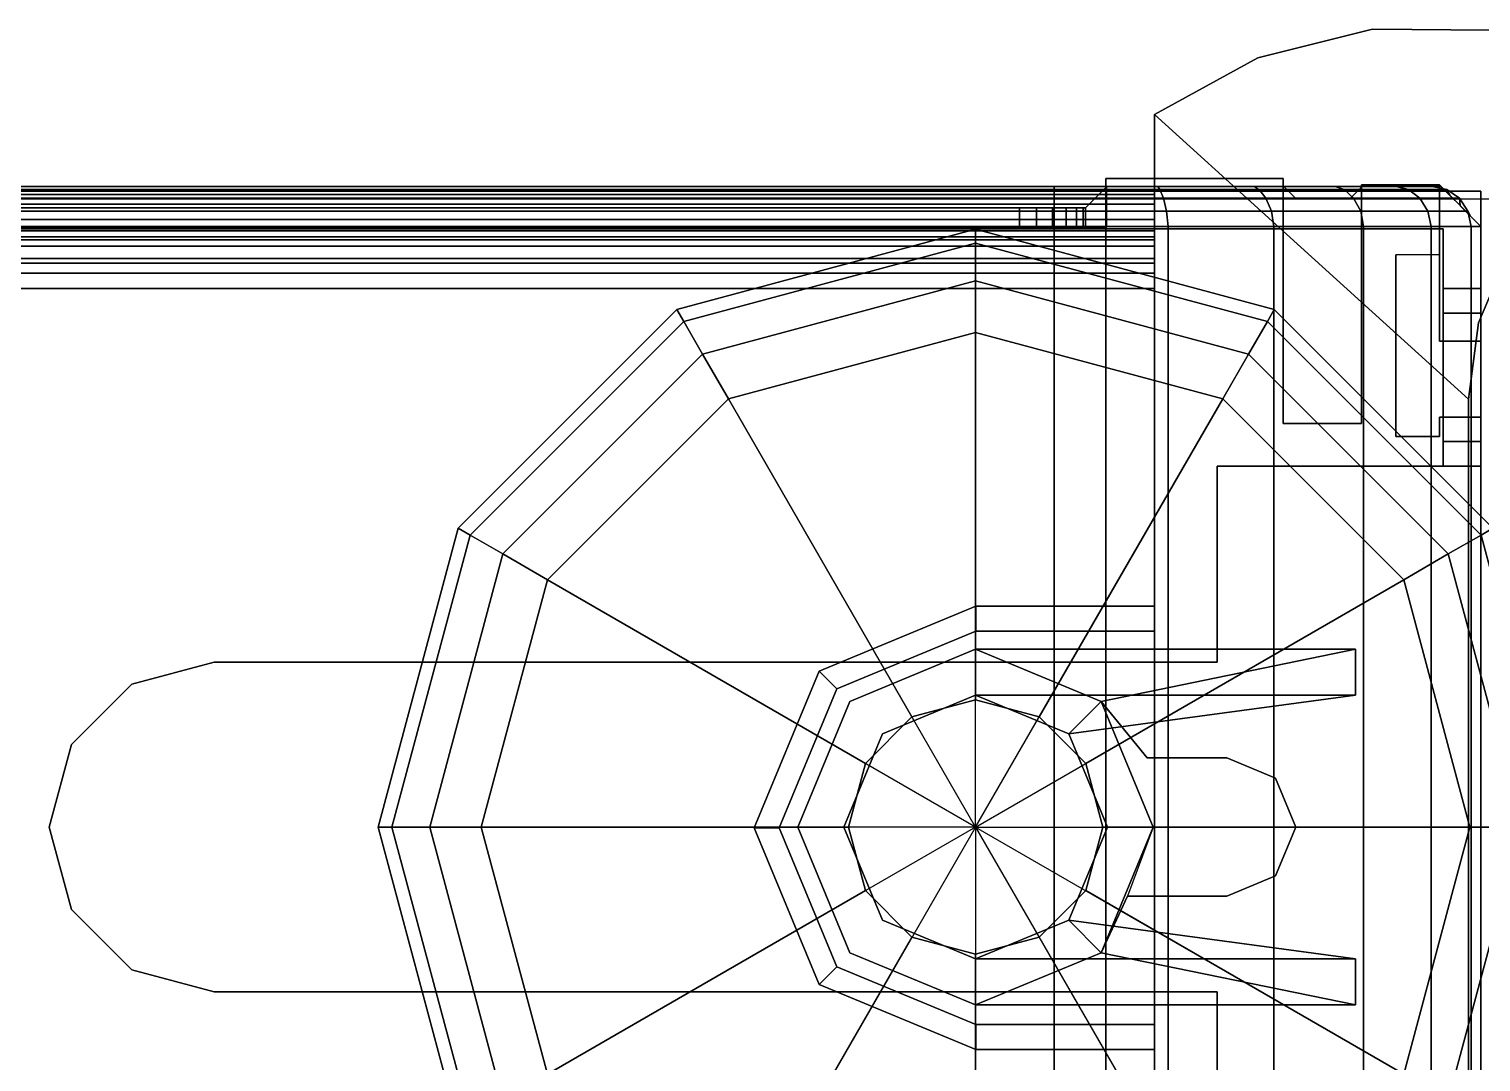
# Model space of a CAD drawing. Extents: x -170 to 1783, y -20 to 1205.
# Drawn here: x 1277.367 to 1279.68, y 356.011 to 357.656 of the extents above; entities that cross this region are included whole.
import ezdxf

# ---------------------------------------------------------------- set-up
doc = ezdxf.new("R2010")
doc.units = 0
doc.header["$LTSCALE"] = 96
doc.header["$MEASUREMENT"] = 0
for name, color, linetype in [('A-FURN-3-PANEL-GLIDE', 7, 'Continuous'), ('A-FURN-3-PANEL-GLIDE-HOUSING', 7, 'Continuous'), ('A-FURN-3-PANEL-RACE', 7, 'Continuous'), ('A-FURN-3-PANEL-SIDE1', 7, 'Continuous'), ('A-FURN-3-PANEL-SIDE2', 7, 'Continuous'), ('A-FURN-3-PANEL-TOPCAP', 7, 'Continuous'), ('A-FURN-3-PANEL-TRIM', 7, 'Continuous'), ('A-FURN-P-PNLS', 7, 'Continuous'), ('MAIN_PANEL', 7, 'Continuous')]:
    doc.layers.add(name, color=color, linetype=linetype)

# ---------------------------------------------------------------- blocks, each defined once
blk = doc.blocks.new('EC-EFN-244')
at = {"layer": 'A-FURN-3-PANEL-GLIDE', "color": 20, "linetype": 'Continuous'}
for points in [[(22.6501, 1.8052, 0.2464), (22.6391, 1.8242, 0.1642), (23.115, 1.9517, 0.1642), (23.115, 1.9297, 0.2464)], [(22.6391, 1.8242, 0.1642), (22.6501, 1.8052, 0.0821), (23.115, 1.9297, 0.0821), (23.115, 1.9517, 0.1642)], [(23.115, 1.9297, 0.2464), (23.115, 1.9517, 0.1642), (23.5909, 1.8242, 0.1642), (23.5799, 1.8052, 0.2464)], [(23.115, 1.9517, 0.1642), (23.115, 1.9297, 0.0821), (23.5799, 1.8052, 0.0821), (23.5909, 1.8242, 0.1642)], [(22.6802, 1.7531, 0.3065), (22.6501, 1.8052, 0.2464), (23.115, 1.9297, 0.2464), (23.115, 1.8696, 0.3065)], [(22.6501, 1.8052, 0.0821), (22.6802, 1.7531, 0.022), (23.115, 1.8696, 0.022), (23.115, 1.9297, 0.0821)], [(23.115, 1.8696, 0.3065), (23.115, 1.9297, 0.2464), (23.5799, 1.8052, 0.2464), (23.5498, 1.7531, 0.3065)], [(23.115, 1.9297, 0.0821), (23.115, 1.8696, 0.022), (23.5498, 1.7531, 0.022), (23.5799, 1.8052, 0.0821)], [(22.7213, 1.682, 0.3285), (22.6802, 1.7531, 0.3065), (23.115, 1.8696, 0.3065), (23.115, 1.7875, 0.3285)], [(22.6802, 1.7531, 0.022), (22.7213, 1.682), (23.115, 1.7875), (23.115, 1.8696, 0.022)], [(23.115, 1.7875, 0.3285), (23.115, 1.8696, 0.3065), (23.5498, 1.7531, 0.3065), (23.5088, 1.682, 0.3285)], [(23.115, 1.8696, 0.022), (23.115, 1.7875), (23.5088, 1.682), (23.5498, 1.7531, 0.022)], [(22.3098, 1.4649, 0.2464), (22.2908, 1.4759, 0.1642), (22.6391, 1.8242, 0.1642), (22.6501, 1.8052, 0.2464)], [(22.2908, 1.4759, 0.1642), (22.3098, 1.4649, 0.0821), (22.6501, 1.8052, 0.0821), (22.6391, 1.8242, 0.1642)], [(22.3619, 1.4348, 0.3065), (22.3098, 1.4649, 0.2464), (22.6501, 1.8052, 0.2464), (22.6802, 1.7531, 0.3065)], [(22.3098, 1.4649, 0.0821), (22.3619, 1.4348, 0.022), (22.6802, 1.7531, 0.022), (22.6501, 1.8052, 0.0821)], [(23.5498, 1.7531, 0.3065), (23.5799, 1.8052, 0.2464), (23.9202, 1.4649, 0.2464), (23.8681, 1.4348, 0.3065)], [(23.5799, 1.8052, 0.0821), (23.5498, 1.7531, 0.022), (23.8681, 1.4348, 0.022), (23.9202, 1.4649, 0.0821)], [(23.5799, 1.8052, 0.2464), (23.5909, 1.8242, 0.1642), (23.9392, 1.4759, 0.1642), (23.9202, 1.4649, 0.2464)], [(23.5909, 1.8242, 0.1642), (23.5799, 1.8052, 0.0821), (23.9202, 1.4649, 0.0821), (23.9392, 1.4759, 0.1642)], [(23.0137, 1.1754, 0.3285), (22.7213, 1.682, 0.3285), (23.115, 1.7875, 0.3285), (23.115, 1.2025, 0.3285)], [(23.115, 1.2025, 0.3285), (23.115, 1.7875, 0.3285), (23.5088, 1.682, 0.3285), (23.2163, 1.1754, 0.3285)], [(22.433, 1.3937, 0.3285), (22.3619, 1.4348, 0.3065), (22.6802, 1.7531, 0.3065), (22.7213, 1.682, 0.3285)], [(22.3619, 1.4348, 0.022), (22.433, 1.3937), (22.7213, 1.682), (22.6802, 1.7531, 0.022)], [(23.5088, 1.682, 0.3285), (23.5498, 1.7531, 0.3065), (23.8681, 1.4348, 0.3065), (23.797, 1.3937, 0.3285)], [(23.5498, 1.7531, 0.022), (23.5088, 1.682), (23.797, 1.3937), (23.8681, 1.4348, 0.022)], [(22.9396, 1.1013, 0.3285), (22.433, 1.3937, 0.3285), (22.7213, 1.682, 0.3285), (23.0137, 1.1754, 0.3285)], [(23.2163, 1.1754, 0.3285), (23.5088, 1.682, 0.3285), (23.797, 1.3937, 0.3285), (23.2904, 1.1013, 0.3285)], [(22.1853, 1, 0.2464), (22.1633, 1, 0.1642), (22.2908, 1.4759, 0.1642), (22.3098, 1.4649, 0.2464)], [(22.1633, 1, 0.1642), (22.1853, 1, 0.0821), (22.3098, 1.4649, 0.0821), (22.2908, 1.4759, 0.1642)], [(22.2454, 1, 0.3065), (22.1853, 1, 0.2464), (22.3098, 1.4649, 0.2464), (22.3619, 1.4348, 0.3065)], [(22.1853, 1, 0.0821), (22.2454, 1, 0.022), (22.3619, 1.4348, 0.022), (22.3098, 1.4649, 0.0821)], [(23.8681, 1.4348, 0.3065), (23.9202, 1.4649, 0.2464), (24.0447, 1, 0.2464), (23.9846, 1, 0.3065)], [(23.9202, 1.4649, 0.0821), (23.8681, 1.4348, 0.022), (23.9846, 1, 0.022), (24.0447, 1, 0.0821)], [(22.3275, 1, 0.3285), (22.2454, 1, 0.3065), (22.3619, 1.4348, 0.3065), (22.433, 1.3937, 0.3285)], [(22.2454, 1, 0.022), (22.3275, 1), (22.433, 1.3937), (22.3619, 1.4348, 0.022)], [(23.797, 1.3937, 0.3285), (23.8681, 1.4348, 0.3065), (23.9846, 1, 0.3065), (23.9025, 1, 0.3285)], [(23.8681, 1.4348, 0.022), (23.797, 1.3937), (23.9025, 1), (23.9846, 1, 0.022)], [(22.9125, 1, 0.3285), (22.3275, 1, 0.3285), (22.433, 1.3937, 0.3285), (22.9396, 1.1013, 0.3285)], [(23.2904, 1.1013, 0.3285), (23.797, 1.3937, 0.3285), (23.9025, 1, 0.3285), (23.3175, 1, 0.3285)], [(23.0137, 1.1754, 3.5747), (23.0137, 1.1754, 0.3285), (23.115, 1.2025, 0.3285), (23.115, 1.2025, 3.5747)], [(23.115, 1.2025, 3.5747), (23.115, 1.2025, 0.3285), (23.2163, 1.1754, 0.3285), (23.2163, 1.1754, 3.5747)], [(22.9396, 1.1013, 3.5747), (22.9396, 1.1013, 0.3285), (23.0137, 1.1754, 0.3285), (23.0137, 1.1754, 3.5747)], [(23.2163, 1.1754, 3.5747), (23.2163, 1.1754, 0.3285), (23.2904, 1.1013, 0.3285), (23.2904, 1.1013, 3.5747)], [(22.9125, 1, 3.5747), (22.9125, 1, 0.3285), (22.9396, 1.1013, 0.3285), (22.9396, 1.1013, 3.5747)], [(23.2904, 1.1013, 3.5747), (23.2904, 1.1013, 0.3285), (23.3175, 1, 0.3285), (23.3175, 1, 3.5747)], [(22.3098, 0.5351, 0.2464), (22.2908, 0.5241, 0.1642), (22.1633, 1, 0.1642), (22.1853, 1, 0.2464)], [(22.2908, 0.5241, 0.1642), (22.3098, 0.5351, 0.0821), (22.1853, 1, 0.0821), (22.1633, 1, 0.1642)], [(22.3619, 0.5652, 0.3065), (22.3098, 0.5351, 0.2464), (22.1853, 1, 0.2464), (22.2454, 1, 0.3065)], [(22.3098, 0.5351, 0.0821), (22.3619, 0.5652, 0.022), (22.2454, 1, 0.022), (22.1853, 1, 0.0821)], [(22.433, 0.6063, 0.3285), (22.3619, 0.5652, 0.3065), (22.2454, 1, 0.3065), (22.3275, 1, 0.3285)], [(22.3619, 0.5652, 0.022), (22.433, 0.6063), (22.3275, 1), (22.2454, 1, 0.022)], [(22.9396, 0.8988, 0.3285), (22.433, 0.6063, 0.3285), (22.3275, 1, 0.3285), (22.9125, 1, 0.3285)], [(22.9396, 0.8988, 3.5747), (22.9396, 0.8988, 0.3285), (22.9125, 1, 0.3285), (22.9125, 1, 3.5747)], [(23.3175, 1, 3.5747), (23.3175, 1, 0.3285), (23.2904, 0.8988, 0.3285), (23.2904, 0.8988, 3.5747)], [(23.3175, 1, 0.3285), (23.9025, 1, 0.3285), (23.797, 0.6063, 0.3285), (23.2904, 0.8988, 0.3285)], [(23.9025, 1, 0.3285), (23.9846, 1, 0.3065), (23.8681, 0.5652, 0.3065), (23.797, 0.6063, 0.3285)], [(23.9846, 1, 0.022), (23.9025, 1), (23.797, 0.6063), (23.8681, 0.5652, 0.022)], [(23.9846, 1, 0.3065), (24.0447, 1, 0.2464), (23.9202, 0.5351, 0.2464), (23.8681, 0.5652, 0.3065)], [(24.0447, 1, 0.0821), (23.9846, 1, 0.022), (23.8681, 0.5652, 0.022), (23.9202, 0.5351, 0.0821)], [(23.0137, 0.8246, 0.3285), (22.7213, 0.318, 0.3285), (22.433, 0.6063, 0.3285), (22.9396, 0.8988, 0.3285)], [(23.0137, 0.8246, 3.5747), (23.0137, 0.8246, 0.3285), (22.9396, 0.8988, 0.3285), (22.9396, 0.8988, 3.5747)], [(23.2904, 0.8988, 3.5747), (23.2904, 0.8988, 0.3285), (23.2163, 0.8246, 0.3285), (23.2163, 0.8246, 3.5747)], [(23.2904, 0.8988, 0.3285), (23.797, 0.6063, 0.3285), (23.5088, 0.318, 0.3285), (23.2163, 0.8246, 0.3285)], [(23.115, 0.7975, 0.3285), (23.115, 0.2125, 0.3285), (22.7213, 0.318, 0.3285), (23.0137, 0.8246, 0.3285)], [(23.115, 0.7975, 3.5747), (23.115, 0.7975, 0.3285), (23.0137, 0.8246, 0.3285), (23.0137, 0.8246, 3.5747)], [(23.2163, 0.8246, 3.5747), (23.2163, 0.8246, 0.3285), (23.115, 0.7975, 0.3285), (23.115, 0.7975, 3.5747)], [(23.2163, 0.8246, 0.3285), (23.5088, 0.318, 0.3285), (23.115, 0.2125, 0.3285), (23.115, 0.7975, 0.3285)]]:
    blk.add_3dface(points, dxfattribs=at)
at = {"layer": 'A-FURN-3-PANEL-GLIDE', "color": 20, "linetype": 'Continuous', "invisible_edges": 12}
for points in [[(23.115, 1), (23.115, 1.7875), (22.7213, 1.682)], [(23.115, 1), (23.5088, 1.682), (23.115, 1.7875)], [(23.115, 1), (22.7213, 1.682), (22.433, 1.3937)], [(23.115, 1), (23.797, 1.3937), (23.5088, 1.682)], [(23.115, 1), (22.433, 1.3937), (22.3275, 1)], [(23.115, 1), (23.9025, 1), (23.797, 1.3937)], [(23.115, 1), (22.3275, 1), (22.433, 0.6063)], [(23.115, 1), (22.433, 0.6063), (22.7213, 0.318)], [(23.115, 1), (22.7213, 0.318), (23.115, 0.2125)], [(23.115, 1), (23.115, 0.2125), (23.5088, 0.318)], [(23.115, 1), (23.5088, 0.318), (23.797, 0.6063)], [(23.115, 1), (23.797, 0.6063), (23.9025, 1)]]:
    blk.add_3dface(points, dxfattribs=at)
at = {"layer": 'A-FURN-3-PANEL-GLIDE-HOUSING', "color": 40, "linetype": 'Continuous'}
for points in [[(23.1152, 1.3517, 3.6147), (22.8656, 1.2483, 3.6147), (22.8656, 1.2483, 4.1997), (23.1152, 1.3517, 4.1997)], [(23.1152, 1.3517, 4.1997), (22.8656, 1.2483, 4.1997), (22.8939, 1.22, 4.2397), (23.1152, 1.3117, 4.2397)], [(23.1152, 1.3117, 3.5747), (22.8939, 1.22, 3.5747), (22.8656, 1.2483, 3.6147), (23.1152, 1.3517, 3.6147)], [(23.1152, 1.3517, 4.1997), (23.1152, 1.3117, 4.2397), (23.4, 1.3117, 4.2397), (23.4, 1.3517, 4.1997)], [(23.1152, 1.3517, 4.1997), (23.4, 1.3517, 4.1997), (23.4, 1.3517, 3.6147), (23.1152, 1.3517, 3.6147)], [(23.1152, 1.3117, 3.5747), (23.1152, 1.3517, 3.6147), (23.4, 1.3517, 3.6147), (23.4, 1.3117, 3.5747)], [(23.115, 1.283, 3.5747), (22.9149, 1.2001, 3.5747), (22.9149, 1.2001, 1.7347), (23.115, 1.283, 1.7347)], [(23.3151, 1.2001, 2.2447), (23.72, 1.283, 3.3867), (23.72, 1.283, 3.5747), (23.115, 1.283, 3.5747)], [(23.3151, 1.2001, 2.2447), (23.115, 1.283, 3.5747), (23.115, 1.283, 1.7347), (23.3151, 1.2001, 1.7347)], [(23.72, 1.21, 3.3867), (23.72, 1.283, 3.3867), (23.3151, 1.2001, 2.2447), (23.2635, 1.1485, 2.2447)], [(23.72, 1.21, 3.3867), (23.72, 1.21, 3.5747), (23.72, 1.283, 3.5747), (23.72, 1.283, 3.3867)], [(22.8656, 1.2483, 3.6147), (22.7622, 0.9987, 3.6147), (22.7622, 0.9987, 4.1997), (22.8656, 1.2483, 4.1997)], [(22.8656, 1.2483, 4.1997), (22.7622, 0.9987, 4.1997), (22.8022, 0.9987, 4.2397), (22.8939, 1.22, 4.2397)], [(22.8939, 1.22, 3.5747), (22.8022, 0.9987, 3.5747), (22.7622, 0.9987, 3.6147), (22.8656, 1.2483, 3.6147)], [(23.115, 1.21, 1.7347), (22.9665, 1.1485, 1.7347), (22.9665, 1.1485, 3.5747), (23.115, 1.21, 3.5747)], [(23.115, 1.21, 3.5747), (23.72, 1.21, 3.5747), (23.72, 1.21, 3.3867), (23.2635, 1.1485, 2.2447)], [(23.2635, 1.1485, 1.7347), (23.115, 1.21, 1.7347), (23.115, 1.21, 3.5747), (23.2635, 1.1485, 2.2447)], [(22.9149, 1.2001, 3.5747), (22.832, 1, 3.5747), (22.832, 1, 1.7347), (22.9149, 1.2001, 1.7347)], [(23.3151, 1.2001, 1.7347), (23.3884, 1.11, 1.7347), (23.3884, 1.11, 2.2447), (23.3151, 1.2001, 2.2447)], [(23.398, 1, 1.7347), (23.3151, 1.2001, 1.7347), (23.3151, 1.2001, 2.2447), (23.398, 1, 2.2447)], [(22.9665, 1.1485, 1.7347), (22.905, 1, 1.7347), (22.905, 1, 3.5747), (22.9665, 1.1485, 3.5747)], [(23.325, 1, 1.7347), (23.2635, 1.1485, 1.7347), (23.2635, 1.1485, 2.2447), (23.325, 1, 2.2447)], [(23.3884, 1.11, 2.2447), (23.3884, 1.11, 1.7347), (23.515, 1.11, 1.7347), (23.515, 1.11, 2.2447)], [(23.5928, 1.0778, 2.2447), (23.515, 1.11, 2.2447), (23.515, 1.11, 1.7347), (23.5928, 1.0778, 1.7347)], [(23.625, 1, 2.2447), (23.5928, 1.0778, 2.2447), (23.5928, 1.0778, 1.7347), (23.625, 1, 1.7347)], [(22.7622, 0.9987, 3.6147), (22.8656, 0.7491, 3.6147), (22.8656, 0.7491, 4.1997), (22.7622, 0.9987, 4.1997)], [(22.7622, 0.9987, 4.1997), (22.8656, 0.7491, 4.1997), (22.8939, 0.7773, 4.2397), (22.8022, 0.9987, 4.2397)], [(22.8022, 0.9987, 3.5747), (22.8939, 0.7773, 3.5747), (22.8656, 0.7491, 3.6147), (22.7622, 0.9987, 3.6147)], [(22.832, 1, 3.5747), (22.9149, 0.7999, 3.5747), (22.9149, 0.7999, 1.7347), (22.832, 1, 1.7347)], [(22.905, 1, 1.7347), (22.9665, 0.8515, 1.7347), (22.9665, 0.8515, 3.5747), (22.905, 1, 3.5747)], [(23.2635, 0.8515, 1.7347), (23.325, 1, 1.7347), (23.325, 1, 2.2447), (23.2635, 0.8515, 2.2447)], [(23.3151, 0.7999, 1.7347), (23.398, 1, 1.7347), (23.398, 1, 2.2447), (23.3151, 0.7999, 2.2447)], [(23.3151, 0.7999, 2.2447), (23.398, 1, 2.2447), (23.3568, 0.89, 2.2447)], [(23.5928, 0.9222, 2.2447), (23.625, 1, 2.2447), (23.625, 1, 1.7347), (23.5928, 0.9222, 1.7347)], [(23.515, 0.89, 2.2447), (23.5928, 0.9222, 2.2447), (23.5928, 0.9222, 1.7347), (23.515, 0.89, 1.7347)], [(23.3568, 0.89, 1.7347), (23.3151, 0.7999, 1.7347), (23.3151, 0.7999, 2.2447), (23.3568, 0.89, 2.2447)], [(23.515, 0.89, 1.7347), (23.3568, 0.89, 1.7347), (23.3568, 0.89, 2.2447), (23.515, 0.89, 2.2447)], [(22.9665, 0.8515, 1.7347), (23.115, 0.79, 1.7347), (23.115, 0.79, 3.5747), (22.9665, 0.8515, 3.5747)], [(23.72, 0.79, 3.3867), (23.72, 0.79, 3.5747), (23.115, 0.79, 3.5747), (23.2635, 0.8515, 2.2447)], [(23.115, 0.79, 1.7347), (23.2635, 0.8515, 1.7347), (23.2635, 0.8515, 2.2447), (23.115, 0.79, 3.5747)], [(23.72, 0.717, 3.3867), (23.72, 0.79, 3.3867), (23.2635, 0.8515, 2.2447), (23.3151, 0.7999, 2.2447)], [(22.9149, 0.7999, 3.5747), (23.115, 0.717, 3.5747), (23.115, 0.717, 1.7347), (22.9149, 0.7999, 1.7347)], [(23.3151, 0.7999, 2.2447), (23.115, 0.717, 3.5747), (23.72, 0.717, 3.5747), (23.72, 0.717, 3.3867)], [(23.115, 0.717, 3.5747), (23.3151, 0.7999, 2.2447), (23.3151, 0.7999, 1.7347), (23.115, 0.717, 1.7347)], [(23.72, 0.79, 3.5747), (23.72, 0.79, 3.3867), (23.72, 0.717, 3.3867), (23.72, 0.717, 3.5747)], [(22.8656, 0.7491, 4.1997), (23.1152, 0.6457, 4.1997), (23.1152, 0.6857, 4.2397), (22.8939, 0.7773, 4.2397)], [(22.8939, 0.7773, 3.5747), (23.1152, 0.6857, 3.5747), (23.1152, 0.6457, 3.6147), (22.8656, 0.7491, 3.6147)], [(22.8656, 0.7491, 3.6147), (23.1152, 0.6457, 3.6147), (23.1152, 0.6457, 4.1997), (22.8656, 0.7491, 4.1997)], [(23.4, 0.6457, 4.1997), (23.4, 0.6857, 4.2397), (23.1152, 0.6857, 4.2397), (23.1152, 0.6457, 4.1997)], [(23.4, 0.6857, 3.5747), (23.4, 0.6457, 3.6147), (23.1152, 0.6457, 3.6147), (23.1152, 0.6857, 3.5747)], [(23.4, 0.6457, 3.6147), (23.4, 0.6457, 4.1997), (23.1152, 0.6457, 4.1997), (23.1152, 0.6457, 3.6147)]]:
    blk.add_3dface(points, dxfattribs=at)
for points, invisible_edges in [([(22.8939, 1.22, 4.2397), (22.8939, 0.7773, 4.2397), (23.1152, 0.6857, 4.2397), (23.1152, 1.3117, 4.2397)], 5), ([(23.1152, 1.3117, 3.5747), (23.115, 1.283, 3.5747), (22.9149, 1.2001, 3.5747), (22.8939, 1.22, 3.5747)], 5), ([(23.4, 1.3117, 3.5747), (23.3998, 1.283, 3.5747), (23.115, 1.283, 3.5747), (23.1152, 1.3117, 3.5747)], 4), ([(23.4, 1.3117, 4.2397), (23.1152, 1.3117, 4.2397), (23.1152, 0.6857, 4.2397), (23.4, 0.6857, 4.2397)], 2), ([(23.115, 1.283, 1.7347), (22.9149, 1.2001, 1.7347), (22.9665, 1.1485, 1.7347), (23.115, 1.21, 1.7347)], 10), ([(23.115, 1.283, 3.5747), (23.115, 1.21, 3.5747), (22.9665, 1.1485, 3.5747), (22.9149, 1.2001, 3.5747)], 5), ([(23.3151, 1.2001, 1.7347), (23.115, 1.283, 1.7347), (23.115, 1.21, 1.7347), (23.2635, 1.1485, 1.7347)], 10), ([(23.72, 1.283, 3.5747), (23.72, 1.21, 3.5747), (23.115, 1.21, 3.5747), (23.115, 1.283, 3.5747)], 4), ([(22.8939, 1.22, 3.5747), (22.9149, 1.2001, 3.5747), (22.832, 1, 3.5747), (22.8022, 0.9987, 3.5747)], 5), ([(22.8022, 0.9987, 4.2397), (22.8939, 0.7773, 4.2397), (22.8939, 1.22, 4.2397)], 2), ([(22.9149, 1.2001, 1.7347), (22.832, 1, 1.7347), (22.905, 1, 1.7347), (22.9665, 1.1485, 1.7347)], 10), ([(22.9149, 1.2001, 3.5747), (22.9665, 1.1485, 3.5747), (22.905, 1, 3.5747), (22.832, 1, 3.5747)], 5), ([(23.325, 1, 1.7347), (23.398, 1, 1.7347), (23.3151, 1.2001, 1.7347), (23.2635, 1.1485, 1.7347)], 5), ([(23.398, 1, 2.2447), (23.325, 1, 2.2447), (23.2635, 1.1485, 2.2447), (23.3151, 1.2001, 2.2447)], 9), ([(23.398, 1, 1.7347), (23.3884, 1.11, 1.7347), (23.3151, 1.2001, 1.7347)], 1), ([(23.398, 1, 2.2447), (23.3151, 1.2001, 2.2447), (23.3884, 1.11, 2.2447)], 13), ([(23.398, 1, 1.7347), (23.515, 1.11, 1.7347), (23.3884, 1.11, 1.7347)], 13), ([(23.398, 1, 2.2447), (23.3884, 1.11, 2.2447), (23.515, 1.11, 2.2447)], 13), ([(23.398, 1, 1.7347), (23.515, 0.89, 1.7347), (23.515, 1.11, 1.7347)], 15), ([(23.398, 1, 2.2447), (23.515, 1.11, 2.2447), (23.515, 0.89, 2.2447)], 15), ([(23.515, 0.89, 1.7347), (23.5928, 0.9222, 1.7347), (23.5928, 1.0778, 1.7347), (23.515, 1.11, 1.7347)], 10), ([(23.515, 0.89, 2.2447), (23.515, 1.11, 2.2447), (23.5928, 1.0778, 2.2447), (23.5928, 0.9222, 2.2447)], 5), ([(23.5928, 0.9222, 2.2447), (23.5928, 1.0778, 2.2447), (23.625, 1, 2.2447)], 1), ([(23.5928, 0.9222, 1.7347), (23.625, 1, 1.7347), (23.5928, 1.0778, 1.7347)], 12), ([(22.8022, 0.9987, 3.5747), (22.832, 1, 3.5747), (22.9149, 0.7999, 3.5747), (22.8939, 0.7773, 3.5747)], 5), ([(22.905, 1, 1.7347), (22.832, 1, 1.7347), (22.9149, 0.7999, 1.7347), (22.9665, 0.8515, 1.7347)], 5), ([(22.9149, 0.7999, 3.5747), (22.832, 1, 3.5747), (22.905, 1, 3.5747), (22.9665, 0.8515, 3.5747)], 10), ([(23.2635, 0.8515, 1.7347), (23.3151, 0.7999, 1.7347), (23.398, 1, 1.7347), (23.325, 1, 1.7347)], 5), ([(23.3151, 0.7999, 2.2447), (23.2635, 0.8515, 2.2447), (23.325, 1, 2.2447), (23.398, 1, 2.2447)], 12), ([(23.3151, 0.7999, 1.7347), (23.3568, 0.89, 1.7347), (23.398, 1, 1.7347)], 2), ([(23.515, 0.89, 1.7347), (23.398, 1, 1.7347), (23.3568, 0.89, 1.7347)], 3), ([(23.515, 0.89, 2.2447), (23.3568, 0.89, 2.2447), (23.398, 1, 2.2447)], 14), ([(22.9665, 0.8515, 1.7347), (22.9149, 0.7999, 1.7347), (23.115, 0.717, 1.7347), (23.115, 0.79, 1.7347)], 5), ([(23.115, 0.79, 3.5747), (23.115, 0.717, 3.5747), (22.9149, 0.7999, 3.5747), (22.9665, 0.8515, 3.5747)], 5), ([(23.115, 0.79, 1.7347), (23.115, 0.717, 1.7347), (23.3151, 0.7999, 1.7347), (23.2635, 0.8515, 1.7347)], 5), ([(22.8939, 0.7773, 3.5747), (22.9149, 0.7999, 3.5747), (23.115, 0.717, 3.5747), (23.1152, 0.6857, 3.5747)], 5), ([(23.72, 0.79, 3.5747), (23.72, 0.717, 3.5747), (23.115, 0.717, 3.5747), (23.115, 0.79, 3.5747)], 4), ([(23.3998, 0.717, 3.5747), (23.4, 0.6857, 3.5747), (23.1152, 0.6857, 3.5747), (23.115, 0.717, 3.5747)], 4)]:
    blk.add_3dface(points, dxfattribs=dict(at, invisible_edges=invisible_edges))
at = {"layer": 'A-FURN-3-PANEL-RACE', "color": 40, "linetype": 'Continuous'}
for points, invisible_edges in [([(0.08, 2.0125, 3.515), (0.08, 2.0125, 0.3963), (23.92, 2.0125, 0.3963), (23.92, 2.0125, 3.515)], 8), ([(0.5, 1.5745, 0.3963), (23.5, 1.5745, 0.3963), (0.08, 2.0125, 0.3963), (0.08, 1.5745, 0.3963)], 3), ([(23.5, 1.5745, 0.3963), (23.92, 1.5745, 0.3963), (23.92, 2.0125, 0.3963), (0.08, 2.0125, 0.3963)], 8), ([(0.6, 2.0125, 4.0847), (0.6, 2.0125, 3.515), (23.4, 2.0125, 3.515), (23.4, 2.0125, 4.0847)], 2), ([(23.4, 1.9525, 3.515), (23.4, 1.9525, 4.0847), (23.4, 2.0125, 4.0847), (23.4, 2.0125, 3.515)], 2), ([(23.86, 1.9525, 3.515), (23.4, 1.9525, 3.515), (23.4, 2.0125, 3.515), (23.92, 2.0125, 3.515)], 8), ([(23.4, 1.9493, 4.1093), (23.4, 2.0072, 4.1248), (23.4, 2.0125, 4.0847), (23.4, 1.9525, 4.0847)], 5), ([(23.86, 1.5745, 3.515), (23.86, 1.9525, 3.515), (23.92, 2.0125, 3.515), (23.92, 1.5745, 3.515)], 2), ([(23.92, 1.8575, 3.1951), (23.92, 2.0125, 3.515), (23.92, 2.0125, 0.3963), (23.92, 1.8575, 1.4986)], 5), ([(23.92, 1.8181, 1.4986), (23.92, 1.8575, 1.4986), (23.92, 2.0125, 0.3963), (23.92, 1.5745, 0.3963)], 10), ([(23.92, 1.5745, 3.245), (23.92, 1.5745, 3.515), (23.92, 2.0125, 3.515), (23.92, 1.8575, 3.1951)], 4), ([(23.4, 1.9398, 4.1322), (23.4, 1.9918, 4.1622), (23.4, 2.0072, 4.1248), (23.4, 1.9493, 4.1093)], 5), ([(23.4, 1.9247, 4.1519), (23.4, 1.9671, 4.1943), (23.4, 1.9918, 4.1622), (23.4, 1.9398, 4.1322)], 5), ([(23.4, 1.905, 4.1669), (23.4, 1.935, 4.2189), (23.4, 1.9671, 4.1943), (23.4, 1.9247, 4.1519)], 5), ([(23.86, 1.9525, 0.4563), (0.14, 1.9525, 0.4563), (0.14, 1.9525, 3.515), (23.86, 1.9525, 3.515)], 4), ([(0.5, 1.5745, 0.4563), (0.14, 1.5745, 0.4563), (0.14, 1.9525, 0.4563), (23.5, 1.5745, 0.4563)], 12), ([(23.5, 1.5745, 0.4563), (0.14, 1.9525, 0.4563), (23.86, 1.9525, 0.4563), (23.86, 1.5745, 0.4563)], 1), ([(23.4, 1.9525, 3.515), (0.6, 1.9525, 3.515), (0.6, 1.9525, 4.0847), (23.4, 1.9525, 4.0847)], 1), ([(23.86, 1.9525, 0.4563), (23.86, 1.9525, 3.515), (23.86, 1.8575, 3.1951), (23.86, 1.8575, 1.4986)], 10), ([(23.86, 1.5745, 0.4563), (23.86, 1.9525, 0.4563), (23.86, 1.8575, 1.4986), (23.86, 1.8181, 1.4986)], 10), ([(23.86, 1.8575, 3.1951), (23.86, 1.9525, 3.515), (23.86, 1.5745, 3.515), (23.86, 1.5745, 3.245)], 1), ([(23.4, 1.8821, 4.1764), (23.4, 1.8976, 4.2344), (23.4, 1.935, 4.2189), (23.4, 1.905, 4.1669)], 5), ([(23.4, 1.8575, 4.1797), (23.4, 1.8575, 4.2397), (23.4, 1.8976, 4.2344), (23.4, 1.8821, 4.1764)], 4), ([(23.86, 1.5745, 1.7894), (23.86, 1.5745, 0.4563), (23.86, 1.8181, 1.4986), (23.86, 1.614, 1.7894)], 2), ([(23.92, 1.614, 1.7894), (23.92, 1.8181, 1.4986), (23.92, 1.5745, 0.3963), (23.92, 1.5745, 1.7894)], 2), ([(2.098, 1.2625, 0.3963), (21.902, 1.2625, 0.3963), (0.5, 1.5745, 0.3963), (0.5, 1.2625, 0.3963)], 3), ([(23.5, 1.2625, 0.3963), (23.5, 1.5745, 0.3963), (0.5, 1.5745, 0.3963), (21.902, 1.2625, 0.3963)], 6), ([(2.098, 1.2625, 0.4563), (0.5, 1.2625, 0.4563), (0.5, 1.5745, 0.4563), (21.902, 1.2625, 0.4563)], 12), ([(23.5, 1.2625, 0.4563), (21.902, 1.2625, 0.4563), (0.5, 1.5745, 0.4563), (23.5, 1.5745, 0.4563)], 6), ([(23.5, 1.5745, 0.3963), (23.5, 1.5745, 0.4563), (23.86, 1.5745, 0.4563), (23.92, 1.5745, 0.3963)], 4), ([(23.92, 1.5745, 0.3963), (23.86, 1.5745, 0.4563), (23.86, 1.5745, 1.7894), (23.92, 1.5745, 1.7894)], 1), ([(2.098, 1.2625, 0.3963), (2.2292, 1.2273, 0.3963), (21.7707, 1.2273, 0.3963), (21.902, 1.2625, 0.3963)], 10), ([(2.098, 1.2625, 0.4563), (21.902, 1.2625, 0.4563), (21.7707, 1.2273, 0.4563), (2.2292, 1.2273, 0.4563)], 5), ([(2.2292, 1.2273, 0.4563), (21.7707, 1.2273, 0.4563), (21.6747, 1.1312, 0.4563), (2.3253, 1.1312, 0.4563)], 5), ([(2.2292, 1.2273, 0.3963), (2.3253, 1.1312, 0.3963), (21.6747, 1.1312, 0.3963), (21.7707, 1.2273, 0.3963)], 10), ([(2.3253, 1.1312, 0.3963), (2.3605, 1, 0.3963), (21.6395, 1, 0.3963), (21.6747, 1.1312, 0.3963)], 10), ([(2.3253, 1.1312, 0.4563), (21.6747, 1.1312, 0.4563), (21.6395, 1, 0.4563), (2.3605, 1, 0.4563)], 5), ([(2.3605, 1, 0.3963), (2.3253, 0.8687, 0.3963), (21.6747, 0.8687, 0.3963), (21.6395, 1, 0.3963)], 10), ([(2.3605, 1, 0.4563), (21.6395, 1, 0.4563), (21.6747, 0.8687, 0.4563), (2.3253, 0.8687, 0.4563)], 5), ([(2.3253, 0.8687, 0.4563), (21.6747, 0.8687, 0.4563), (21.7707, 0.7727, 0.4563), (2.2292, 0.7727, 0.4563)], 5), ([(2.3253, 0.8687, 0.3963), (2.2292, 0.7727, 0.3963), (21.7707, 0.7727, 0.3963), (21.6747, 0.8687, 0.3963)], 10), ([(2.098, 0.7375, 0.4563), (2.2292, 0.7727, 0.4563), (21.7707, 0.7727, 0.4563), (21.902, 0.7375, 0.4563)], 10), ([(2.098, 0.7375, 0.3963), (21.902, 0.7375, 0.3963), (21.7707, 0.7727, 0.3963), (2.2292, 0.7727, 0.3963)], 5), ([(0.5, 0.7375, 0.4563), (2.098, 0.7375, 0.4563), (23.5, 0.4255, 0.4563), (0.5, 0.4255, 0.4563)], 6), ([(0.5, 0.7375, 0.3963), (0.5, 0.4255, 0.3963), (23.5, 0.4255, 0.3963), (2.098, 0.7375, 0.3963)], 6), ([(21.902, 0.7375, 0.4563), (23.5, 0.7375, 0.4563), (23.5, 0.4255, 0.4563), (2.098, 0.7375, 0.4563)], 12), ([(21.902, 0.7375, 0.3963), (2.098, 0.7375, 0.3963), (23.5, 0.4255, 0.3963), (23.5, 0.7375, 0.3963)], 3)]:
    blk.add_3dface(points, dxfattribs=dict(at, invisible_edges=invisible_edges))
for points in [[(0.6, 2.0072, 4.1248), (0.6, 2.0125, 4.0847), (23.4, 2.0125, 4.0847), (23.4, 2.0072, 4.1248)], [(0.6, 1.9918, 4.1622), (0.6, 2.0072, 4.1248), (23.4, 2.0072, 4.1248), (23.4, 1.9918, 4.1622)], [(0.6, 1.9671, 4.1943), (0.6, 1.9918, 4.1622), (23.4, 1.9918, 4.1622), (23.4, 1.9671, 4.1943)], [(0.6, 1.935, 4.2189), (0.6, 1.9671, 4.1943), (23.4, 1.9671, 4.1943), (23.4, 1.935, 4.2189)], [(23.4, 1.9493, 4.1093), (23.4, 1.9525, 4.0847), (0.6, 1.9525, 4.0847), (0.6, 1.9493, 4.1093)], [(23.4, 1.9398, 4.1322), (23.4, 1.9493, 4.1093), (0.6, 1.9493, 4.1093), (0.6, 1.9398, 4.1322)], [(23.4, 1.9247, 4.1519), (23.4, 1.9398, 4.1322), (0.6, 1.9398, 4.1322), (0.6, 1.9247, 4.1519)], [(0.6, 1.8976, 4.2344), (0.6, 1.935, 4.2189), (23.4, 1.935, 4.2189), (23.4, 1.8976, 4.2344)], [(23.4, 1.905, 4.1669), (23.4, 1.9247, 4.1519), (0.6, 1.9247, 4.1519), (0.6, 1.905, 4.1669)], [(23.4, 1.8821, 4.1764), (23.4, 1.905, 4.1669), (0.6, 1.905, 4.1669), (0.6, 1.8821, 4.1764)], [(0.6, 1.8575, 4.2397), (0.6, 1.8976, 4.2344), (23.4, 1.8976, 4.2344), (23.4, 1.8575, 4.2397)], [(23.4, 1.8575, 4.1797), (23.4, 1.8821, 4.1764), (0.6, 1.8821, 4.1764), (0.6, 1.8575, 4.1797)], [(0.6, 1.8575, 4.1797), (0.6, 1.8575, 4.2397), (23.4, 1.8575, 4.2397), (23.4, 1.8575, 4.1797)], [(23.86, 1.8575, 1.4986), (23.86, 1.8575, 3.1951), (23.92, 1.8575, 3.1951), (23.92, 1.8575, 1.4986)], [(23.92, 1.8181, 1.4986), (23.86, 1.8181, 1.4986), (23.86, 1.8575, 1.4986), (23.92, 1.8575, 1.4986)], [(23.86, 1.8575, 3.1951), (23.86, 1.5745, 3.245), (23.92, 1.5745, 3.245), (23.92, 1.8575, 3.1951)], [(23.92, 1.614, 1.7894), (23.86, 1.614, 1.7894), (23.86, 1.8181, 1.4986), (23.92, 1.8181, 1.4986)], [(23.92, 1.5745, 1.7894), (23.86, 1.5745, 1.7894), (23.86, 1.614, 1.7894), (23.92, 1.614, 1.7894)], [(23.5, 1.2625, 0.3963), (23.5, 1.2625, 0.4563), (23.5, 1.5745, 0.4563), (23.5, 1.5745, 0.3963)], [(23.86, 1.5745, 3.245), (23.86, 1.5745, 3.515), (23.92, 1.5745, 3.515), (23.92, 1.5745, 3.245)], [(21.7707, 1.2273, 0.4563), (21.902, 1.2625, 0.4563), (21.902, 1.2625, 0.3963), (21.7707, 1.2273, 0.3963)], [(23.5, 1.2625, 0.4563), (23.5, 1.2625, 0.3963), (21.902, 1.2625, 0.3963), (21.902, 1.2625, 0.4563)], [(21.6747, 1.1312, 0.4563), (21.7707, 1.2273, 0.4563), (21.7707, 1.2273, 0.3963), (21.6747, 1.1312, 0.3963)], [(21.6395, 1, 0.4563), (21.6747, 1.1312, 0.4563), (21.6747, 1.1312, 0.3963), (21.6395, 1, 0.3963)], [(21.6747, 0.8687, 0.4563), (21.6395, 1, 0.4563), (21.6395, 1, 0.3963), (21.6747, 0.8687, 0.3963)], [(21.7707, 0.7727, 0.4563), (21.6747, 0.8687, 0.4563), (21.6747, 0.8687, 0.3963), (21.7707, 0.7727, 0.3963)], [(21.902, 0.7375, 0.4563), (21.7707, 0.7727, 0.4563), (21.7707, 0.7727, 0.3963), (21.902, 0.7375, 0.3963)], [(23.5, 0.7375, 0.4563), (21.902, 0.7375, 0.4563), (21.902, 0.7375, 0.3963), (23.5, 0.7375, 0.3963)], [(23.5, 0.7375, 0.3963), (23.5, 0.4255, 0.3963), (23.5, 0.4255, 0.4563), (23.5, 0.7375, 0.4563)]]:
    blk.add_3dface(points, dxfattribs=at)
at = {"layer": 'A-FURN-3-PANEL-SIDE1', "color": 7, "linetype": 'Continuous'}
for points in [[(23.3224, 1.955, 43.7401), (23.3228, 0.045, 43.7401), (0.6776, 0.045, 43.7401), (0.6776, 1.955, 43.7401)], [(23.3224, 0.045, 4.2397), (23.3224, 1.955, 4.2397), (0.6776, 1.955, 4.2397), (0.6776, 0.045, 4.2397)], [(23.3228, 0.045, 43.7401), (23.3224, 1.955, 43.7401), (23.3224, 1.955, 4.2397), (23.3224, 0.045, 4.2397)]]:
    blk.add_3dface(points, dxfattribs=at)
at = {"layer": 'A-FURN-3-PANEL-SIDE2', "color": 7, "linetype": 'Continuous'}
blk.add_3dface([(0.6776, 1.955, 43.7401), (0.6776, 1.955, 4.2397), (23.3224, 1.955, 4.2397), (23.3224, 1.955, 43.7401)], dxfattribs=at)
at = {"layer": 'A-FURN-3-PANEL-TOPCAP', "color": 60, "linetype": 'Continuous'}
for points, invisible_edges in [([(0.76, 2.02, 44.286), (0.76, 2.02, 44.161), (23.24, 2.02, 44.161), (23.24, 2.02, 44.286)], 5), ([(23.24, 2, 44.141), (23.24, 2.02, 44.161), (0.76, 2.02, 44.161), (0.76, 2, 44.141)], 5), ([(23.24, 2.02, 44.036), (23.24, 2, 44.056), (0.76, 2, 44.056), (0.76, 2.02, 44.036)], 5), ([(0.76, 2.02, 44.036), (0.815, 2.02, 43.7741), (23.185, 2.02, 43.7741), (23.24, 2.02, 44.036)], 5), ([(23.185, 2.02, 43.7741), (0.815, 2.02, 43.7741), (0.815, 1.986, 43.7401), (23.185, 1.986, 43.7401)], 10), ([(23.185, 2.02, 43.7741), (23.185, 1.986, 43.7401), (23.2122, 1.986, 43.7365), (23.221, 2.02, 43.7693)], 5), ([(23.185, 2.02, 43.7741), (23.221, 2.02, 43.7693), (23.3404, 2.02, 44.0218), (23.24, 2.02, 44.036)], 10), ([(23.221, 2.02, 43.7693), (23.2122, 1.986, 43.7365), (23.2375, 1.986, 43.726), (23.2545, 2.02, 43.7554)], 5), ([(23.4331, 2.02, 43.9807), (23.3404, 2.02, 44.0218), (23.221, 2.02, 43.7693), (23.2545, 2.02, 43.7554)], 10), ([(23.2545, 2.02, 43.7554), (23.2375, 1.986, 43.726), (23.2593, 1.986, 43.7093), (23.2833, 2.02, 43.7333)], 5), ([(23.4051, 2.02, 44.2633), (23.24, 2.02, 44.286), (23.24, 2.02, 44.161), (23.3727, 2.02, 44.1426)], 10), ([(23.3727, 2.02, 44.1426), (23.24, 2.02, 44.161), (23.24, 2, 44.141), (23.3676, 2, 44.1232)], 10), ([(23.3456, 2, 44.0411), (23.24, 2, 44.056), (23.24, 2.02, 44.036), (23.3404, 2.02, 44.0218)], 10), ([(23.2545, 2.02, 43.7554), (23.2833, 2.02, 43.7333), (23.5111, 2.02, 43.9159), (23.4331, 2.02, 43.9807)], 10), ([(23.2833, 2.02, 43.7333), (23.2593, 1.986, 43.7093), (23.276, 1.986, 43.6875), (23.3054, 2.02, 43.7045)], 5), ([(23.3054, 2.02, 43.7045), (23.276, 1.986, 43.6875), (23.2864, 1.986, 43.6622), (23.3193, 2.02, 43.671)], 5), ([(23.5685, 2.02, 43.8323), (23.5111, 2.02, 43.9159), (23.2833, 2.02, 43.7333), (23.3054, 2.02, 43.7045)], 10), ([(23.3193, 2.02, 43.671), (23.2864, 1.986, 43.6622), (23.29, 1.986, 43.635), (23.324, 2.02, 43.635)], 1), ([(23.3054, 2.02, 43.7045), (23.3193, 2.02, 43.671), (23.601, 2.02, 43.7363), (23.5685, 2.02, 43.8323)], 10), ([(23.3193, 2.02, 43.671), (23.324, 2.02, 43.635), (23.606, 2.02, 43.635), (23.601, 2.02, 43.7363)], 8), ([(23.324, 2.02, 43.635), (23.324, -0.02, 43.635), (23.606, -0.02, 43.635), (23.606, 2.02, 43.635)], 5), ([(23.4431, 2, 43.998), (23.3456, 2, 44.0411), (23.3404, 2.02, 44.0218), (23.4331, 2.02, 43.9807)], 10), ([(23.4956, 2.02, 44.0891), (23.3727, 2.02, 44.1426), (23.3676, 2, 44.1232), (23.4856, 2, 44.0717)], 10), ([(23.5581, 2.02, 44.1974), (23.4051, 2.02, 44.2633), (23.3727, 2.02, 44.1426), (23.4956, 2.02, 44.0891)], 10), ([(23.5252, 2, 43.9301), (23.4431, 2, 43.998), (23.4331, 2.02, 43.9807), (23.5111, 2.02, 43.9159)], 10), ([(23.5995, 2.02, 44.0044), (23.4956, 2.02, 44.0891), (23.4856, 2, 44.0717), (23.5854, 2, 43.9903)], 10), ([(23.6879, 2.02, 44.0929), (23.5581, 2.02, 44.1974), (23.4956, 2.02, 44.0891), (23.5995, 2.02, 44.0044)], 10), ([(23.5858, 2, 43.8424), (23.5252, 2, 43.9301), (23.5111, 2.02, 43.9159), (23.5685, 2.02, 43.8323)], 10), ([(23.6202, 2, 43.7415), (23.5858, 2, 43.8424), (23.5685, 2.02, 43.8323), (23.601, 2.02, 43.7363)], 10), ([(23.6768, 2.02, 43.8949), (23.5995, 2.02, 44.0044), (23.5854, 2, 43.9903), (23.6595, 2, 43.8849)], 10), ([(23.7851, 2.02, 43.9575), (23.6879, 2.02, 44.0929), (23.5995, 2.02, 44.0044), (23.6768, 2.02, 43.8949)], 10), ([(23.6259, 2, 43.635), (23.6202, 2, 43.7415), (23.601, 2.02, 43.7363), (23.606, 2.02, 43.635)], 2), ([(23.606, 2.02, 43.635), (23.606, -0.02, 43.635), (23.6259, 0, 43.635), (23.6259, 2, 43.635)], 5), ([(23.7217, 2.02, 43.7687), (23.6768, 2.02, 43.8949), (23.6595, 2, 43.8849), (23.7024, 2, 43.7635)], 10), ([(23.8425, 2.02, 43.8011), (23.7851, 2.02, 43.9575), (23.6768, 2.02, 43.8949), (23.7217, 2.02, 43.7687)], 10), ([(23.731, 2.02, 43.635), (23.7217, 2.02, 43.7687), (23.7024, 2, 43.7635), (23.711, 2, 43.635)], 2), ([(23.711, 2, 43.635), (23.711, 0, 43.635), (23.731, -0.02, 43.635), (23.731, 2.02, 43.635)], 5), ([(23.856, 2.02, 43.635), (23.8425, 2.02, 43.8011), (23.7217, 2.02, 43.7687), (23.731, 2.02, 43.635)], 2), ([(23.856, -0.02, 43.635), (23.856, 2.02, 43.635), (23.731, 2.02, 43.635), (23.731, -0.02, 43.635)], 5), ([(23.8715, 2.0047, 43.635), (23.856, 2.02, 43.635), (23.856, -0.02, 43.635), (23.8715, -0.0047, 43.635)], 10), ([(0.76, 2, 44.141), (0.76, 2, 44.056), (23.24, 2, 44.056), (23.24, 2, 44.141)], 5), ([(23.3676, 2, 44.1232), (23.24, 2, 44.141), (23.24, 2, 44.056), (23.3456, 2, 44.0411)], 10), ([(23.4856, 2, 44.0717), (23.3676, 2, 44.1232), (23.3456, 2, 44.0411), (23.4431, 2, 43.998)], 10), ([(23.5854, 2, 43.9903), (23.4856, 2, 44.0717), (23.4431, 2, 43.998), (23.5252, 2, 43.9301)], 10), ([(23.6595, 2, 43.8849), (23.5854, 2, 43.9903), (23.5252, 2, 43.9301), (23.5858, 2, 43.8424)], 10), ([(23.7024, 2, 43.7635), (23.6595, 2, 43.8849), (23.5858, 2, 43.8424), (23.6202, 2, 43.7415)], 10), ([(23.711, 2, 43.635), (23.7024, 2, 43.7635), (23.6202, 2, 43.7415), (23.6259, 2, 43.635)], 2), ([(23.711, 0, 43.635), (23.711, 2, 43.635), (23.6259, 2, 43.635), (23.6259, 0, 43.635)], 5), ([(23.8715, -0.0047, 43.635), (23.8871, 0.0106, 43.635), (23.8871, 1.9894, 43.635), (23.8715, 2.0047, 43.635)], 10), ([(23.9035, 1.9727, 43.635), (23.8871, 1.9894, 43.635), (23.8871, 0.0106, 43.635), (23.9035, 0.0273, 43.635)], 10), ([(23.9035, 0.0273, 43.635), (23.92, 0.044, 43.635), (23.92, 1.956, 43.635), (23.9035, 1.9727, 43.635)], 8)]:
    blk.add_3dface(points, dxfattribs=dict(at, invisible_edges=invisible_edges))
for points in [[(23.24, 2.02, 44.286), (23.24, 2.0151, 44.3105), (0.76, 2.0151, 44.3105), (0.76, 2.02, 44.286)], [(23.24, 2.0151, 44.3105), (23.24, 2.0013, 44.3313), (0.76, 2.0013, 44.3313), (0.76, 2.0151, 44.3105)], [(23.24, 2.02, 44.286), (23.4051, 2.02, 44.2633), (23.4087, 2.0151, 44.2864), (23.24, 2.0151, 44.3105)], [(23.24, 2.0151, 44.3105), (23.4087, 2.0151, 44.2864), (23.4144, 2.0013, 44.3065), (23.24, 2.0013, 44.3313)], [(23.29, 1.955, 43.635), (23.324, 1.955, 43.635), (23.324, 2.02, 43.635), (23.29, 1.986, 43.635)], [(23.4051, 2.02, 44.2633), (23.5581, 2.02, 44.1974), (23.5669, 2.0151, 44.2168), (23.4087, 2.0151, 44.2864)], [(23.4087, 2.0151, 44.2864), (23.5669, 2.0151, 44.2168), (23.5775, 2.0013, 44.2349), (23.4144, 2.0013, 44.3065)], [(23.5581, 2.02, 44.1974), (23.6879, 2.02, 44.0929), (23.7022, 2.0151, 44.1072), (23.5669, 2.0151, 44.2168)], [(23.5669, 2.0151, 44.2168), (23.7022, 2.0151, 44.1072), (23.7172, 2.0013, 44.1222), (23.5775, 2.0013, 44.2349)], [(23.6879, 2.02, 44.0929), (23.7851, 2.02, 43.9575), (23.8045, 2.0151, 43.9663), (23.7022, 2.0151, 44.1072)], [(23.7022, 2.0151, 44.1072), (23.8045, 2.0151, 43.9663), (23.8226, 2.0013, 43.977), (23.7172, 2.0013, 44.1222)], [(23.7851, 2.02, 43.9575), (23.8425, 2.02, 43.8011), (23.8656, 2.0151, 43.8047), (23.8045, 2.0151, 43.9663)], [(23.8045, 2.0151, 43.9663), (23.8656, 2.0151, 43.8047), (23.8857, 2.0013, 43.8104), (23.8226, 2.0013, 43.977)], [(23.8425, 2.02, 43.8011), (23.856, 2.02, 43.635), (23.8715, 2.0047, 43.635), (23.8656, 2.0151, 43.8047)], [(23.8656, 2.0151, 43.8047), (23.8715, 2.0047, 43.635), (23.8871, 1.9894, 43.635), (23.8857, 2.0013, 43.8104)], [(23.24, 2.0013, 44.3313), (23.24, 1.9805, 44.3451), (0.76, 1.9805, 44.3451), (0.76, 2.0013, 44.3313)], [(23.24, 2.0013, 44.3313), (23.4144, 2.0013, 44.3065), (23.4194, 1.9805, 44.3203), (23.24, 1.9805, 44.3451)], [(23.4144, 2.0013, 44.3065), (23.5775, 2.0013, 44.2349), (23.5864, 1.9805, 44.248), (23.4194, 1.9805, 44.3203)], [(23.5775, 2.0013, 44.2349), (23.7172, 2.0013, 44.1222), (23.7287, 1.9805, 44.1337), (23.5864, 1.9805, 44.248)], [(23.7172, 2.0013, 44.1222), (23.8226, 2.0013, 43.977), (23.8356, 1.9805, 43.9859), (23.7287, 1.9805, 44.1337)], [(23.8226, 2.0013, 43.977), (23.8857, 2.0013, 43.8104), (23.8994, 1.9805, 43.8155), (23.8356, 1.9805, 43.9859)], [(23.8857, 2.0013, 43.8104), (23.8871, 1.9894, 43.635), (23.9035, 1.9727, 43.635), (23.8994, 1.9805, 43.8155)], [(23.24, 1.9805, 44.3451), (23.24, 1.956, 44.35), (0.76, 1.956, 44.35), (0.76, 1.9805, 44.3451)], [(23.185, 1.955, 43.7401), (23.185, 1.986, 43.7401), (0.815, 1.986, 43.7401), (0.815, 1.955, 43.7401)], [(23.185, 1.955, 43.7401), (23.2122, 1.955, 43.7365), (23.2122, 1.986, 43.7365), (23.185, 1.986, 43.7401)], [(23.2122, 1.955, 43.7365), (23.2375, 1.955, 43.726), (23.2375, 1.986, 43.726), (23.2122, 1.986, 43.7365)], [(23.2375, 1.955, 43.726), (23.2593, 1.955, 43.7093), (23.2593, 1.986, 43.7093), (23.2375, 1.986, 43.726)], [(23.24, 1.9805, 44.3451), (23.4194, 1.9805, 44.3203), (23.4216, 1.956, 44.3252), (23.24, 1.956, 44.35)], [(23.2593, 1.955, 43.7093), (23.276, 1.955, 43.6875), (23.276, 1.986, 43.6875), (23.2593, 1.986, 43.7093)], [(23.276, 1.955, 43.6875), (23.2864, 1.955, 43.6622), (23.2864, 1.986, 43.6622), (23.276, 1.986, 43.6875)], [(23.2864, 1.955, 43.6622), (23.29, 1.955, 43.635), (23.29, 1.986, 43.635), (23.2864, 1.986, 43.6622)], [(23.4194, 1.9805, 44.3203), (23.5864, 1.9805, 44.248), (23.5901, 1.956, 44.2528), (23.4216, 1.956, 44.3252)], [(23.5864, 1.9805, 44.248), (23.7287, 1.9805, 44.1337), (23.7332, 1.956, 44.1382), (23.5901, 1.956, 44.2528)], [(23.7287, 1.9805, 44.1337), (23.8356, 1.9805, 43.9859), (23.8405, 1.956, 43.9895), (23.7332, 1.956, 44.1382)], [(23.8356, 1.9805, 43.9859), (23.8994, 1.9805, 43.8155), (23.9043, 1.956, 43.8177), (23.8405, 1.956, 43.9895)], [(23.8994, 1.9805, 43.8155), (23.9035, 1.9727, 43.635), (23.92, 1.956, 43.635), (23.9043, 1.956, 43.8177)], [(0.76, 0.044, 44.35), (0.76, 1.956, 44.35), (23.24, 1.956, 44.35), (23.24, 0.044, 44.35)], [(23.4216, 0.044, 44.3252), (23.24, 0.044, 44.35), (23.24, 1.956, 44.35), (23.4216, 1.956, 44.3252)], [(23.5901, 0.044, 44.2528), (23.4216, 0.044, 44.3252), (23.4216, 1.956, 44.3252), (23.5901, 1.956, 44.2528)], [(23.7332, 0.044, 44.1382), (23.5901, 0.044, 44.2528), (23.5901, 1.956, 44.2528), (23.7332, 1.956, 44.1382)], [(23.8405, 0.044, 43.9895), (23.7332, 0.044, 44.1382), (23.7332, 1.956, 44.1382), (23.8405, 1.956, 43.9895)], [(23.9043, 0.044, 43.8177), (23.8405, 0.044, 43.9895), (23.8405, 1.956, 43.9895), (23.9043, 1.956, 43.8177)], [(23.92, 0.044, 43.635), (23.9043, 0.044, 43.8177), (23.9043, 1.956, 43.8177), (23.92, 1.956, 43.635)]]:
    blk.add_3dface(points, dxfattribs=at)
at = {"layer": 'A-FURN-3-PANEL-TRIM', "color": 60, "linetype": 'Continuous'}
for points, invisible_edges in [([(23.5649, 2.2249, 3.5747), (23.4, 2.1348, 3.5747), (23.935, 2.269, 3.5747), (23.7471, 2.2706, 3.5747)], 2), ([(23.5649, 2.2249, 4.2397), (23.7471, 2.2706, 4.2397), (23.935, 2.269, 4.2397), (23.4, 2.1348, 4.2397)], 4), ([(23.5649, 2.2249, 3.8013), (23.7471, 2.2706, 3.8013), (23.935, 2.269, 3.8013), (23.4, 2.1348, 3.8013)], 4), ([(23.5649, 2.2249, 4.013), (23.4, 2.1348, 4.013), (23.935, 2.269, 4.013), (23.7471, 2.2706, 4.013)], 2), ([(23.935, 2.269, 3.5747), (23.4, 2.1348, 3.5747), (24.0735, 2.1159, 3.5747), (24.0322, 2.2178, 3.5747)], 3), ([(23.935, 2.269, 4.2397), (24.0322, 2.2178, 4.2397), (24.0735, 2.1159, 4.2397), (23.4, 2.1348, 4.2397)], 12), ([(23.935, 2.269, 3.8013), (24.0322, 2.2178, 3.8013), (24.0735, 2.1159, 3.8013), (23.4, 2.1348, 3.8013)], 12), ([(23.935, 2.269, 4.013), (23.4, 2.1348, 4.013), (24.0735, 2.1159, 4.013), (24.0322, 2.2178, 4.013)], 3), ([(23.4, 2.1348, 3.5747), (23.4, 0.3185, 3.5747), (23.9, 0.3185, 3.5747), (23.9, 1.6815, 3.5747)], 10), ([(24.0735, 2.1159, 3.5747), (23.4, 2.1348, 3.5747), (23.9639, 1.9153, 3.5747), (24.0395, 2.0114, 3.5747)], 3), ([(23.9639, 1.9153, 3.5747), (23.4, 2.1348, 3.5747), (23.9, 1.6815, 3.5747), (23.9163, 1.8027, 3.5747)], 3), ([(23.4, 2.1348, 4.2397), (23.9, 1.6815, 4.2397), (23.9, 0.3185, 4.2397), (23.4, 0.3185, 4.2397)], 5), ([(24.0735, 2.1159, 4.2397), (24.0395, 2.0114, 4.2397), (23.9639, 1.9153, 4.2397), (23.4, 2.1348, 4.2397)], 12), ([(23.9639, 1.9153, 4.2397), (23.9163, 1.8027, 4.2397), (23.9, 1.6815, 4.2397), (23.4, 2.1348, 4.2397)], 12), ([(24.0735, 2.1159, 3.8013), (24.0395, 2.0114, 3.8013), (23.9639, 1.9153, 3.8013), (23.4, 2.1348, 3.8013)], 12), ([(23.9639, 1.9153, 3.8013), (23.9163, 1.8027, 3.8013), (23.9, 1.6815, 3.8013), (23.4, 2.1348, 3.8013)], 12), ([(24.0735, 2.1159, 4.013), (23.4, 2.1348, 4.013), (23.9639, 1.9153, 4.013), (24.0395, 2.0114, 4.013)], 3), ([(23.9639, 1.9153, 4.013), (23.4, 2.1348, 4.013), (23.9, 1.6815, 4.013), (23.9163, 1.8027, 4.013)], 3), ([(23.605, -0.0328, 43.635), (23.3224, -0.0328, 43.635), (23.3224, 2.0328, 43.635), (23.605, 2.0328, 43.635)], 8), ([(23.8543, 2.0228, 43.635), (23.8543, 1.9109, 43.635), (23.7845, 1.9109, 43.635), (23.7299, 2.0228, 43.635)], 6), ([(23.7845, 1.9109, 4.2397), (23.7845, 1.9109, 43.635), (23.8543, 1.9109, 43.635), (23.8543, 1.9109, 4.2397)], 2), ([(23.7299, 0.3574, 43.635), (23.605, 0.3574, 43.635), (23.605, 1.6426, 43.635), (23.7299, 1.6426, 43.635)], 10), ([(23.8543, 1.6527, 43.635), (23.9198, 1.6527, 43.635), (23.9198, 0.3473, 43.635), (23.8543, 0.3473, 43.635)], 8), ([(23.8543, 0.3782, 43.635), (23.7845, 0.3782, 43.635), (23.7845, 1.6218, 43.635), (23.8543, 1.6218, 43.635)], 10)]:
    blk.add_3dface(points, dxfattribs=dict(at, invisible_edges=invisible_edges))
for points in [[(23.5649, 2.2249, 4.013), (23.7471, 2.2706, 4.013), (23.7471, 2.2706, 4.2397), (23.5649, 2.2249, 4.2397)], [(23.5649, 2.2249, 3.5747), (23.7471, 2.2706, 3.5747), (23.7471, 2.2706, 3.8013), (23.5649, 2.2249, 3.8013)], [(23.7471, 2.2706, 4.013), (23.935, 2.269, 4.013), (23.935, 2.269, 4.2397), (23.7471, 2.2706, 4.2397)], [(23.7471, 2.2706, 3.5747), (23.935, 2.269, 3.5747), (23.935, 2.269, 3.8013), (23.7471, 2.2706, 3.8013)], [(23.4, 2.1348, 4.013), (23.5649, 2.2249, 4.013), (23.5649, 2.2249, 4.2397), (23.4, 2.1348, 4.2397)], [(23.4, 2.1348, 3.5747), (23.5649, 2.2249, 3.5747), (23.5649, 2.2249, 3.8013), (23.4, 2.1348, 3.8013)], [(23.4, 0.3185, 3.5747), (23.4, 2.1348, 3.5747), (23.4, 2.1348, 4.2397), (23.4, 0.3185, 4.2397)], [(23.4, 2.1348, 3.8013), (23.9, 1.6815, 3.8013), (23.9, 1.6815, 4.013), (23.4, 2.1348, 4.013)], [(23.3224, 1.955, 4.2397), (23.3224, 2.0328, 4.2397), (23.3224, 2.0328, 43.635), (23.3224, 1.955, 43.635)], [(23.605, 2.0328, 4.2397), (23.605, 2.0328, 43.635), (23.3224, 2.0328, 43.635), (23.3224, 2.0328, 4.2397)], [(23.605, 1.6426, 43.635), (23.605, 2.0328, 43.635), (23.605, 2.0328, 4.2397), (23.605, 1.6426, 4.2397)], [(23.8543, 2.0228, 4.2397), (23.8543, 2.0228, 43.635), (23.7299, 2.0228, 43.635), (23.7299, 2.0228, 4.2397)], [(23.7299, 2.0228, 43.635), (23.7299, 1.6426, 43.635), (23.7299, 1.6426, 4.2397), (23.7299, 2.0228, 4.2397)], [(23.9198, 1.956, 4.2397), (23.9198, 1.956, 43.635), (23.8543, 2.0228, 43.635), (23.8543, 2.0228, 4.2397)], [(23.9198, 1.956, 43.635), (23.9198, 1.7737, 43.635), (23.8543, 1.7737, 43.635), (23.8543, 2.0228, 43.635)], [(23.9198, 1.7737, 43.635), (23.9198, 1.956, 43.635), (23.9198, 1.956, 4.2397), (23.9198, 1.7737, 4.2397)], [(23.7845, 1.6218, 43.635), (23.7845, 1.9109, 43.635), (23.7845, 1.9109, 4.2397), (23.7845, 1.6218, 4.2397)], [(23.8543, 1.9109, 43.635), (23.8543, 1.7737, 43.635), (23.8543, 1.7737, 4.2397), (23.8543, 1.9109, 4.2397)], [(23.9639, 1.9153, 4.013), (23.9163, 1.8027, 4.013), (23.9163, 1.8027, 4.2397), (23.9639, 1.9153, 4.2397)], [(23.9639, 1.9153, 3.5747), (23.9163, 1.8027, 3.5747), (23.9163, 1.8027, 3.8013), (23.9639, 1.9153, 3.8013)], [(23.9163, 1.8027, 4.013), (23.9, 1.6815, 4.013), (23.9, 1.6815, 4.2397), (23.9163, 1.8027, 4.2397)], [(23.9163, 1.8027, 3.5747), (23.9, 1.6815, 3.5747), (23.9, 1.6815, 3.8013), (23.9163, 1.8027, 3.8013)], [(23.8543, 1.7737, 4.2397), (23.8543, 1.7737, 43.635), (23.9198, 1.7737, 43.635), (23.9198, 1.7737, 4.2397)], [(23.9, 1.6815, 4.2397), (23.9, 1.6815, 3.5747), (23.9, 0.3185, 3.5747), (23.9, 0.3185, 4.2397)], [(23.7299, 1.6426, 4.2397), (23.7299, 1.6426, 43.635), (23.605, 1.6426, 43.635), (23.605, 1.6426, 4.2397)], [(23.8543, 1.6527, 43.635), (23.8543, 1.6218, 43.635), (23.8543, 1.6218, 4.2397), (23.8543, 1.6527, 4.2397)], [(23.9198, 1.6527, 4.2397), (23.9198, 1.6527, 43.635), (23.8543, 1.6527, 43.635), (23.8543, 1.6527, 4.2397)], [(23.9198, 1.6527, 43.635), (23.9198, 1.6527, 4.2397), (23.9198, 0.3473, 4.2397), (23.9198, 0.3473, 43.635)], [(23.8543, 1.6218, 4.2397), (23.8543, 1.6218, 43.635), (23.7845, 1.6218, 43.635), (23.7845, 1.6218, 4.2397)]]:
    blk.add_3dface(points, dxfattribs=at)
at = {"layer": 'A-FURN-P-PNLS', "color": 60, "linetype": 'Continuous'}
blk.add_line((0, 2), (24, 2), dxfattribs=at)

msp = doc.modelspace()

# ---------------------------------------------------------------- block references
at = {"layer": 'MAIN_PANEL', "color": 47, "linetype": 'Continuous'}
msp.add_blockref('EC-EFN-244', (1255.75988, 355.38505), dxfattribs=at)

doc.saveas('drawing.dxf')
